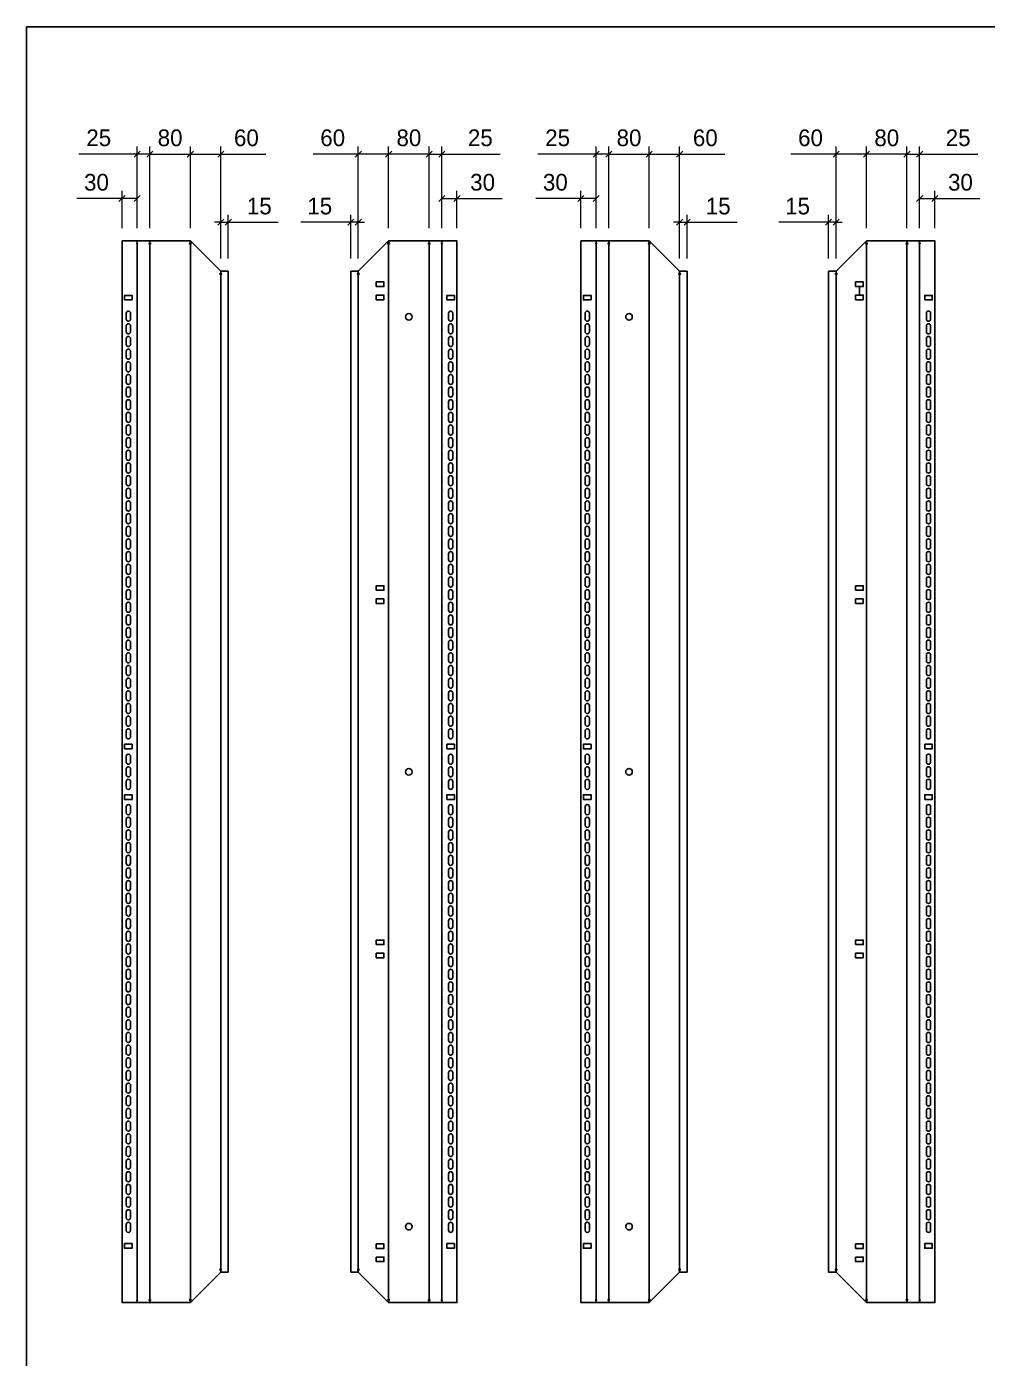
# Model space of a CAD drawing. Header units: millimetres. Extents: x 0 to 7175, y 0 to 5073.
# Drawn here: x 0 to 1898, y 2443 to 5073 of the extents above; entities that cross this region are included whole.
import ezdxf

# ---------------------------------------------------------------- set-up
doc = ezdxf.new("R2010")
doc.units = ezdxf.units.MM
doc.layers.add('CNC', color=7, linetype='Continuous')
doc.layers.add('DIM', color=253, linetype='Continuous')
doc.styles.add('Arial', font='arial.ttf')
doc.dimstyles.new('Dim-33', dxfattribs={"dimtxt": 33, "dimasz": 12, "dimexe": 15, "dimexo": 25, "dimgap": 15, "dimtad": 1, "dimdec": 0, "dimtxsty": 'Standard', "dimblk": 'OBLIQUE', "dimcen": 10, "dimclrd": 5, "dimclre": 5, "dimclrt": 3, "dimazin": 3, "dimtfac": 1, "dimtdec": 0, "dimtmove": 0, "dimatfit": 3, "dimldrblk": 'OPEN30', "dimlwd": 9, "dimlwe": 9})

# ---------------------------------------------------------------- blocks, each defined once
blk = doc.blocks.new('*D1')
at = {"color": 0, "linetype": 'ByBlock', "lineweight": -2}
for p, q in [((194.5, 4739.6), (182.5, 4727.6)), ((212.5, 4727.6), (224.5, 4739.6))]:
    blk.add_line(p, q, dxfattribs=at)
at = {"layer": 'Defpoints', "color": 0, "transparency": 16777216}
for p in [(188.5, 4733.6), (188.5, 4649.8), (218.5, 4649.8)]:
    blk.add_point(p, dxfattribs=at)
at = {"layer": 'DIM', "color": 5, "lineweight": 9, "transparency": 16777216}
for p, q in [((188.5, 4674.8), (188.5, 4748.6)), ((218.5, 4674.8), (218.5, 4748.6)), ((188.5, 4733.6), (99.4, 4733.6)), ((218.5, 4733.6), (188.5, 4733.6))]:
    blk.add_line(p, q, dxfattribs=at)
at = {"layer": 'DIM', "color": 3, "transparency": 16777216, "insert": (138, 4765.5), "char_height": 33, "attachment_point": 5}
blk.add_mtext('30', dxfattribs=at)
blk = doc.blocks.new('_Oblique')
at = {"color": 0, "linetype": 'ByBlock', "lineweight": -2}
blk.add_line((-0.5, -0.5), (0.5, 0.5), dxfattribs=at)
blk = doc.blocks.new('_Open30')
at = {"color": 0, "linetype": 'ByBlock', "lineweight": -2}
for p, q in [((-1, 0.27), (0, 0)), ((0, 0), (-1, -0.27)), ((0, 0), (-1, 0))]:
    blk.add_line(p, q, dxfattribs=at)
blk = doc.blocks.new('*D2')
at = {"color": 0, "linetype": 'ByBlock', "lineweight": -2}
for p, q in [((212.5, 4815.4), (224.5, 4827.4)), ((249.5, 4827.4), (237.5, 4815.4))]:
    blk.add_line(p, q, dxfattribs=at)
at = {"layer": 'Defpoints', "color": 0, "transparency": 16777216}
for p in [(243.5, 4821.4), (218.5, 4649.8), (243.5, 4649.8)]:
    blk.add_point(p, dxfattribs=at)
at = {"layer": 'DIM', "color": 5, "lineweight": 9, "transparency": 16777216}
for p, q in [((218.5, 4821.4), (103.4, 4821.4)), ((218.5, 4674.8), (218.5, 4836.4)), ((243.5, 4821.4), (218.5, 4821.4)), ((243.5, 4674.8), (243.5, 4836.4)), ((243.5, 4821.4), (255.5, 4821.4))]:
    blk.add_line(p, q, dxfattribs=at)
at = {"layer": 'DIM', "color": 3, "transparency": 16777216, "insert": (142.5, 4853.3), "char_height": 33, "attachment_point": 5}
blk.add_mtext('25', dxfattribs=at)
blk = doc.blocks.new('*D3')
at = {"color": 0, "linetype": 'ByBlock', "lineweight": -2}
for p, q in [((249.5, 4827.4), (237.5, 4815.4)), ((317.5, 4815.4), (329.5, 4827.4))]:
    blk.add_line(p, q, dxfattribs=at)
at = {"layer": 'Defpoints', "color": 0, "transparency": 16777216}
for p in [(323.5, 4821.4), (243.5, 4649.8), (323.5, 4649.8)]:
    blk.add_point(p, dxfattribs=at)
at = {"layer": 'DIM', "color": 5, "lineweight": 9, "transparency": 16777216}
for p, q in [((243.5, 4674.8), (243.5, 4836.4)), ((243.5, 4821.4), (323.5, 4821.4)), ((323.5, 4674.8), (323.5, 4836.4))]:
    blk.add_line(p, q, dxfattribs=at)
at = {"layer": 'DIM', "color": 3, "transparency": 16777216, "insert": (283.5, 4853.3), "char_height": 33, "attachment_point": 5}
blk.add_mtext('80', dxfattribs=at)
blk = doc.blocks.new('*D4')
at = {"color": 0, "linetype": 'ByBlock', "lineweight": -2}
for p, q in [((329.5, 4827.4), (317.5, 4815.4)), ((377.5, 4815.4), (389.5, 4827.4))]:
    blk.add_line(p, q, dxfattribs=at)
at = {"layer": 'Defpoints', "color": 0, "transparency": 16777216}
for p in [(383.5, 4821.4), (323.5, 4649.8), (383.5, 4589.8)]:
    blk.add_point(p, dxfattribs=at)
at = {"layer": 'DIM', "color": 5, "lineweight": 9, "transparency": 16777216}
for p, q in [((323.5, 4674.8), (323.5, 4836.4)), ((323.5, 4821.4), (383.5, 4821.4)), ((383.5, 4614.8), (383.5, 4836.4)), ((383.5, 4821.4), (472.9, 4821.4))]:
    blk.add_line(p, q, dxfattribs=at)
at = {"layer": 'DIM', "color": 3, "transparency": 16777216, "insert": (434.2, 4853.3), "char_height": 33, "attachment_point": 5}
blk.add_mtext('60', dxfattribs=at)
blk = doc.blocks.new('*D5')
at = {"color": 0, "linetype": 'ByBlock', "lineweight": -2}
for p, q in [((377.5, 4680.7), (389.5, 4692.7)), ((404.5, 4692.7), (392.5, 4680.7))]:
    blk.add_line(p, q, dxfattribs=at)
at = {"layer": 'Defpoints', "color": 0, "transparency": 16777216}
for p in [(398.5, 4686.7), (383.5, 4589.8), (398.5, 4589.8)]:
    blk.add_point(p, dxfattribs=at)
at = {"layer": 'DIM', "color": 5, "lineweight": 9, "transparency": 16777216}
for p, q in [((383.5, 4686.7), (371.5, 4686.7)), ((383.5, 4614.8), (383.5, 4701.7)), ((383.5, 4686.7), (398.5, 4686.7)), ((398.5, 4614.8), (398.5, 4701.7)), ((398.5, 4686.7), (496.9, 4686.7))]:
    blk.add_line(p, q, dxfattribs=at)
at = {"layer": 'DIM', "color": 3, "transparency": 16777216, "insert": (459.7, 4718.5), "char_height": 33, "attachment_point": 5}
blk.add_mtext('15', dxfattribs=at)
blk = doc.blocks.new('ovan8.5x20')
at = {"layer": 'CNC', "color": 2, "lineweight": -3}
for p, q in [((5.7, 4.2), (-5.8, 4.2)), ((-5.8, -4.2), (5.7, -4.2))]:
    blk.add_line(p, q, dxfattribs=at)
for centre, start, end in [((-5.8, 0), 90, 270), ((5.7, 0), 270, 90)]:
    blk.add_arc(centre, 4.25, start, end, dxfattribs=at)
blk = doc.blocks.new('*D6')
at = {"color": 0, "linetype": 'ByBlock', "lineweight": -2}
for p, q in [((826.3, 4739.6), (814.3, 4727.6)), ((844.3, 4727.6), (856.3, 4739.6))]:
    blk.add_line(p, q, dxfattribs=at)
at = {"layer": 'Defpoints', "color": 0, "transparency": 16777216}
for p in [(850.3, 4733.6), (820.3, 4649.8), (850.3, 4649.8)]:
    blk.add_point(p, dxfattribs=at)
at = {"layer": 'DIM', "color": 5, "lineweight": 9, "transparency": 16777216}
for p, q in [((820.3, 4674.8), (820.3, 4748.6)), ((850.3, 4674.8), (850.3, 4748.6)), ((820.3, 4733.6), (850.3, 4733.6)), ((850.3, 4733.6), (939.5, 4733.6))]:
    blk.add_line(p, q, dxfattribs=at)
at = {"layer": 'DIM', "color": 3, "transparency": 16777216, "insert": (900.9, 4765.5), "char_height": 33, "attachment_point": 5}
blk.add_mtext('30', dxfattribs=at)
blk = doc.blocks.new('*D7')
at = {"color": 0, "linetype": 'ByBlock', "lineweight": -2}
for p, q in [((789.3, 4815.4), (801.3, 4827.4)), ((826.3, 4827.4), (814.3, 4815.4))]:
    blk.add_line(p, q, dxfattribs=at)
at = {"layer": 'Defpoints', "color": 0, "transparency": 16777216}
for p in [(795.3, 4821.4), (795.3, 4649.8), (820.3, 4649.8)]:
    blk.add_point(p, dxfattribs=at)
at = {"layer": 'DIM', "color": 5, "lineweight": 9, "transparency": 16777216}
for p, q in [((795.3, 4821.4), (783.3, 4821.4)), ((795.3, 4674.8), (795.3, 4836.4)), ((795.3, 4821.4), (820.3, 4821.4)), ((820.3, 4674.8), (820.3, 4836.4)), ((820.3, 4821.4), (935.4, 4821.4))]:
    blk.add_line(p, q, dxfattribs=at)
at = {"layer": 'DIM', "color": 3, "transparency": 16777216, "insert": (896.4, 4853.3), "char_height": 33, "attachment_point": 5}
blk.add_mtext('25', dxfattribs=at)
blk = doc.blocks.new('*D8')
at = {"color": 0, "linetype": 'ByBlock', "lineweight": -2}
for p, q in [((721.3, 4827.4), (709.3, 4815.4)), ((789.3, 4815.4), (801.3, 4827.4))]:
    blk.add_line(p, q, dxfattribs=at)
at = {"layer": 'Defpoints', "color": 0, "transparency": 16777216}
for p in [(715.3, 4821.4), (715.3, 4649.8), (795.3, 4649.8)]:
    blk.add_point(p, dxfattribs=at)
at = {"layer": 'DIM', "color": 5, "lineweight": 9, "transparency": 16777216}
for p, q in [((715.3, 4674.8), (715.3, 4836.4)), ((795.3, 4821.4), (715.3, 4821.4)), ((795.3, 4674.8), (795.3, 4836.4))]:
    blk.add_line(p, q, dxfattribs=at)
at = {"layer": 'DIM', "color": 3, "transparency": 16777216, "insert": (755.3, 4853.3), "char_height": 33, "attachment_point": 5}
blk.add_mtext('80', dxfattribs=at)
blk = doc.blocks.new('*D9')
at = {"color": 0, "linetype": 'ByBlock', "lineweight": -2}
for p, q in [((661.3, 4827.4), (649.3, 4815.4)), ((709.3, 4815.4), (721.3, 4827.4))]:
    blk.add_line(p, q, dxfattribs=at)
at = {"layer": 'Defpoints', "color": 0, "transparency": 16777216}
for p in [(655.3, 4821.4), (715.3, 4649.8), (655.3, 4589.8)]:
    blk.add_point(p, dxfattribs=at)
at = {"layer": 'DIM', "color": 5, "lineweight": 9, "transparency": 16777216}
for p, q in [((655.3, 4821.4), (566, 4821.4)), ((655.3, 4614.8), (655.3, 4836.4)), ((715.3, 4821.4), (655.3, 4821.4)), ((715.3, 4674.8), (715.3, 4836.4))]:
    blk.add_line(p, q, dxfattribs=at)
at = {"layer": 'DIM', "color": 3, "transparency": 16777216, "insert": (604.7, 4853.3), "char_height": 33, "attachment_point": 5}
blk.add_mtext('60', dxfattribs=at)
blk = doc.blocks.new('*D10')
at = {"color": 0, "linetype": 'ByBlock', "lineweight": -2}
for p, q in [((634.3, 4680.7), (646.3, 4692.7)), ((661.3, 4692.7), (649.3, 4680.7))]:
    blk.add_line(p, q, dxfattribs=at)
at = {"layer": 'Defpoints', "color": 0, "transparency": 16777216}
for p in [(640.3, 4686.7), (640.3, 4589.8), (655.3, 4589.8)]:
    blk.add_point(p, dxfattribs=at)
at = {"layer": 'DIM', "color": 5, "lineweight": 9, "transparency": 16777216}
for p, q in [((640.3, 4686.7), (541.9, 4686.7)), ((640.3, 4614.8), (640.3, 4701.7)), ((655.3, 4686.7), (640.3, 4686.7)), ((655.3, 4614.8), (655.3, 4701.7)), ((655.3, 4686.7), (667.3, 4686.7))]:
    blk.add_line(p, q, dxfattribs=at)
at = {"layer": 'DIM', "color": 3, "transparency": 16777216, "insert": (579.1, 4718.5), "char_height": 33, "attachment_point": 5}
blk.add_mtext('15', dxfattribs=at)
blk = doc.blocks.new('*D11')
at = {"color": 0, "linetype": 'ByBlock', "lineweight": -2}
for p, q in [((1101.2, 4739.6), (1089.2, 4727.6)), ((1119.2, 4727.6), (1131.2, 4739.6))]:
    blk.add_line(p, q, dxfattribs=at)
at = {"layer": 'Defpoints', "color": 0, "transparency": 16777216}
for p in [(1095.2, 4733.6), (1095.2, 4649.8), (1125.2, 4649.8)]:
    blk.add_point(p, dxfattribs=at)
at = {"layer": 'DIM', "color": 5, "lineweight": 9, "transparency": 16777216}
for p, q in [((1095.2, 4674.8), (1095.2, 4748.6)), ((1125.2, 4674.8), (1125.2, 4748.6)), ((1095.2, 4733.6), (1006.1, 4733.6)), ((1125.2, 4733.6), (1095.2, 4733.6))]:
    blk.add_line(p, q, dxfattribs=at)
at = {"layer": 'DIM', "color": 3, "transparency": 16777216, "insert": (1044.6, 4765.5), "char_height": 33, "attachment_point": 5}
blk.add_mtext('30', dxfattribs=at)
blk = doc.blocks.new('*D12')
at = {"color": 0, "linetype": 'ByBlock', "lineweight": -2}
for p, q in [((1119.2, 4815.4), (1131.2, 4827.4)), ((1156.2, 4827.4), (1144.2, 4815.4))]:
    blk.add_line(p, q, dxfattribs=at)
at = {"layer": 'Defpoints', "color": 0, "transparency": 16777216}
for p in [(1150.2, 4821.4), (1125.2, 4649.8), (1150.2, 4649.8)]:
    blk.add_point(p, dxfattribs=at)
at = {"layer": 'DIM', "color": 5, "lineweight": 9, "transparency": 16777216}
for p, q in [((1125.2, 4821.4), (1010.1, 4821.4)), ((1125.2, 4674.8), (1125.2, 4836.4)), ((1150.2, 4821.4), (1125.2, 4821.4)), ((1150.2, 4674.8), (1150.2, 4836.4)), ((1150.2, 4821.4), (1162.2, 4821.4))]:
    blk.add_line(p, q, dxfattribs=at)
at = {"layer": 'DIM', "color": 3, "transparency": 16777216, "insert": (1049.1, 4853.3), "char_height": 33, "attachment_point": 5}
blk.add_mtext('25', dxfattribs=at)
blk = doc.blocks.new('*D13')
at = {"color": 0, "linetype": 'ByBlock', "lineweight": -2}
for p, q in [((1156.2, 4827.4), (1144.2, 4815.4)), ((1224.2, 4815.4), (1236.2, 4827.4))]:
    blk.add_line(p, q, dxfattribs=at)
at = {"layer": 'Defpoints', "color": 0, "transparency": 16777216}
for p in [(1230.2, 4821.4), (1150.2, 4649.8), (1230.2, 4649.8)]:
    blk.add_point(p, dxfattribs=at)
at = {"layer": 'DIM', "color": 5, "lineweight": 9, "transparency": 16777216}
for p, q in [((1150.2, 4674.8), (1150.2, 4836.4)), ((1150.2, 4821.4), (1230.2, 4821.4)), ((1230.2, 4674.8), (1230.2, 4836.4))]:
    blk.add_line(p, q, dxfattribs=at)
at = {"layer": 'DIM', "color": 3, "transparency": 16777216, "insert": (1190.2, 4853.3), "char_height": 33, "attachment_point": 5}
blk.add_mtext('80', dxfattribs=at)
blk = doc.blocks.new('*D14')
at = {"color": 0, "linetype": 'ByBlock', "lineweight": -2}
for p, q in [((1236.2, 4827.4), (1224.2, 4815.4)), ((1284.2, 4815.4), (1296.2, 4827.4))]:
    blk.add_line(p, q, dxfattribs=at)
at = {"layer": 'Defpoints', "color": 0, "transparency": 16777216}
for p in [(1290.2, 4821.4), (1230.2, 4649.8), (1290.2, 4589.8)]:
    blk.add_point(p, dxfattribs=at)
at = {"layer": 'DIM', "color": 5, "lineweight": 9, "transparency": 16777216}
for p, q in [((1230.2, 4674.8), (1230.2, 4836.4)), ((1230.2, 4821.4), (1290.2, 4821.4)), ((1290.2, 4614.8), (1290.2, 4836.4)), ((1290.2, 4821.4), (1379.5, 4821.4))]:
    blk.add_line(p, q, dxfattribs=at)
at = {"layer": 'DIM', "color": 3, "transparency": 16777216, "insert": (1340.9, 4853.3), "char_height": 33, "attachment_point": 5}
blk.add_mtext('60', dxfattribs=at)
blk = doc.blocks.new('*D15')
at = {"color": 0, "linetype": 'ByBlock', "lineweight": -2}
for p, q in [((1284.2, 4680.7), (1296.2, 4692.7)), ((1311.2, 4692.7), (1299.2, 4680.7))]:
    blk.add_line(p, q, dxfattribs=at)
at = {"layer": 'Defpoints', "color": 0, "transparency": 16777216}
for p in [(1305.2, 4686.7), (1290.2, 4589.8), (1305.2, 4589.8)]:
    blk.add_point(p, dxfattribs=at)
at = {"layer": 'DIM', "color": 5, "lineweight": 9, "transparency": 16777216}
for p, q in [((1290.2, 4686.7), (1278.2, 4686.7)), ((1290.2, 4614.8), (1290.2, 4701.7)), ((1290.2, 4686.7), (1305.2, 4686.7)), ((1305.2, 4614.8), (1305.2, 4701.7)), ((1305.2, 4686.7), (1403.6, 4686.7))]:
    blk.add_line(p, q, dxfattribs=at)
at = {"layer": 'DIM', "color": 3, "transparency": 16777216, "insert": (1366.4, 4718.5), "char_height": 33, "attachment_point": 5}
blk.add_mtext('15', dxfattribs=at)
blk = doc.blocks.new('*D16')
at = {"color": 0, "linetype": 'ByBlock', "lineweight": -2}
for p, q in [((1770.4, 4739.6), (1758.4, 4727.6)), ((1788.4, 4727.6), (1800.4, 4739.6))]:
    blk.add_line(p, q, dxfattribs=at)
at = {"layer": 'Defpoints', "color": 0, "transparency": 16777216}
for p in [(1794.4, 4733.6), (1764.4, 4649.8), (1794.4, 4649.8)]:
    blk.add_point(p, dxfattribs=at)
at = {"layer": 'DIM', "color": 5, "lineweight": 9, "transparency": 16777216}
for p, q in [((1764.4, 4674.8), (1764.4, 4748.6)), ((1794.4, 4674.8), (1794.4, 4748.6)), ((1764.4, 4733.6), (1794.4, 4733.6)), ((1794.4, 4733.6), (1883.6, 4733.6))]:
    blk.add_line(p, q, dxfattribs=at)
at = {"layer": 'DIM', "color": 3, "transparency": 16777216, "insert": (1845, 4765.5), "char_height": 33, "attachment_point": 5}
blk.add_mtext('30', dxfattribs=at)
blk = doc.blocks.new('*D17')
at = {"color": 0, "linetype": 'ByBlock', "lineweight": -2}
for p, q in [((1733.4, 4815.4), (1745.4, 4827.4)), ((1770.4, 4827.4), (1758.4, 4815.4))]:
    blk.add_line(p, q, dxfattribs=at)
at = {"layer": 'Defpoints', "color": 0, "transparency": 16777216}
for p in [(1739.4, 4821.4), (1739.4, 4649.8), (1764.4, 4649.8)]:
    blk.add_point(p, dxfattribs=at)
at = {"layer": 'DIM', "color": 5, "lineweight": 9, "transparency": 16777216}
for p, q in [((1739.4, 4821.4), (1727.4, 4821.4)), ((1739.4, 4674.8), (1739.4, 4836.4)), ((1739.4, 4821.4), (1764.4, 4821.4)), ((1764.4, 4674.8), (1764.4, 4836.4)), ((1764.4, 4821.4), (1879.5, 4821.4))]:
    blk.add_line(p, q, dxfattribs=at)
at = {"layer": 'DIM', "color": 3, "transparency": 16777216, "insert": (1840.5, 4853.3), "char_height": 33, "attachment_point": 5}
blk.add_mtext('25', dxfattribs=at)
blk = doc.blocks.new('*D18')
at = {"color": 0, "linetype": 'ByBlock', "lineweight": -2}
for p, q in [((1665.4, 4827.4), (1653.4, 4815.4)), ((1733.4, 4815.4), (1745.4, 4827.4))]:
    blk.add_line(p, q, dxfattribs=at)
at = {"layer": 'Defpoints', "color": 0, "transparency": 16777216}
for p in [(1659.4, 4821.4), (1659.4, 4649.8), (1739.4, 4649.8)]:
    blk.add_point(p, dxfattribs=at)
at = {"layer": 'DIM', "color": 5, "lineweight": 9, "transparency": 16777216}
for p, q in [((1659.4, 4674.8), (1659.4, 4836.4)), ((1739.4, 4821.4), (1659.4, 4821.4)), ((1739.4, 4674.8), (1739.4, 4836.4))]:
    blk.add_line(p, q, dxfattribs=at)
at = {"layer": 'DIM', "color": 3, "transparency": 16777216, "insert": (1699.4, 4853.3), "char_height": 33, "attachment_point": 5}
blk.add_mtext('80', dxfattribs=at)
blk = doc.blocks.new('*D19')
at = {"color": 0, "linetype": 'ByBlock', "lineweight": -2}
for p, q in [((1605.4, 4827.4), (1593.4, 4815.4)), ((1653.4, 4815.4), (1665.4, 4827.4))]:
    blk.add_line(p, q, dxfattribs=at)
at = {"layer": 'Defpoints', "color": 0, "transparency": 16777216}
for p in [(1599.4, 4821.4), (1659.4, 4649.8), (1599.4, 4589.8)]:
    blk.add_point(p, dxfattribs=at)
at = {"layer": 'DIM', "color": 5, "lineweight": 9, "transparency": 16777216}
for p, q in [((1599.4, 4821.4), (1510.1, 4821.4)), ((1599.4, 4614.8), (1599.4, 4836.4)), ((1659.4, 4821.4), (1599.4, 4821.4)), ((1659.4, 4674.8), (1659.4, 4836.4))]:
    blk.add_line(p, q, dxfattribs=at)
at = {"layer": 'DIM', "color": 3, "transparency": 16777216, "insert": (1548.8, 4853.3), "char_height": 33, "attachment_point": 5}
blk.add_mtext('60', dxfattribs=at)
blk = doc.blocks.new('*D20')
at = {"color": 0, "linetype": 'ByBlock', "lineweight": -2}
for p, q in [((1578.4, 4680.7), (1590.4, 4692.7)), ((1605.4, 4692.7), (1593.4, 4680.7))]:
    blk.add_line(p, q, dxfattribs=at)
at = {"layer": 'Defpoints', "color": 0, "transparency": 16777216}
for p in [(1584.4, 4686.7), (1584.4, 4589.8), (1599.4, 4589.8)]:
    blk.add_point(p, dxfattribs=at)
at = {"layer": 'DIM', "color": 5, "lineweight": 9, "transparency": 16777216}
for p, q in [((1584.4, 4686.7), (1486, 4686.7)), ((1584.4, 4614.8), (1584.4, 4701.7)), ((1599.4, 4686.7), (1584.4, 4686.7)), ((1599.4, 4614.8), (1599.4, 4701.7)), ((1599.4, 4686.7), (1611.4, 4686.7))]:
    blk.add_line(p, q, dxfattribs=at)
at = {"layer": 'DIM', "color": 3, "transparency": 16777216, "insert": (1523.2, 4718.5), "char_height": 33, "attachment_point": 5}
blk.add_mtext('15', dxfattribs=at)
blk = doc.blocks.new('KHUNG CHUẨN')
at = {"color": 7}
blk.add_lwpolyline([(16919.2, -26555.2), (19889.2, -26555.2), (19889.2, -28655.2), (16919.2, -28655.2)], close=True, dxfattribs=at)
at = {"color": 3, "style": 'Arial'}
for tag, p in [('#01', (17055.6, -28580.1)), ('#02', (17431.4, -28580.1)), ('#03', (18030.6, -28580.1)), ('#08', (18751.7, -28580.1)), ('#10', (19064.8, -28580.1)), ('#04', (17024.8, -28634.6)), ('#05', (17308.5, -28633)), ('#06', (17632.7, -28633.7)), ('#07', (18002, -28634.7)), ('#09', (18753.8, -28632.6)), ('#11', (19060.3, -28625.7)), ('#12', (19806.5, -28628.9))]:
    blk.add_attdef(tag, p, '', height=20, dxfattribs=at)

msp = doc.modelspace()

# ---------------------------------------------------------------- linework, layer by layer
at = {"color": 7}
for p, q in [((188.5, 4649.8), (188.5, 2552.8)), ((218.5, 4649.8), (218.5, 2552.8)), ((243.5, 4649.8), (243.5, 2552.8)), ((323.5, 4649.8), (323.5, 2552.8)), ((323.5, 4649.8), (383.5, 4589.8)), ((715.3, 4649.8), (655.3, 4589.8)), ((715.3, 4649.8), (715.3, 2552.8)), ((795.3, 4649.8), (795.3, 2552.8)), ((820.3, 4649.8), (820.3, 2552.8)), ((850.3, 4649.8), (850.3, 2552.8)), ((1095.2, 4649.8), (1095.2, 2552.8)), ((1125.2, 4649.8), (1125.2, 2552.8)), ((1150.2, 4649.8), (1150.2, 2552.8)), ((1230.2, 4649.8), (1230.2, 2552.8)), ((1230.2, 4649.8), (1290.2, 4589.8)), ((1659.4, 4649.8), (1599.4, 4589.8)), ((1659.4, 4649.8), (1659.4, 2552.8)), ((1739.4, 4649.8), (1739.4, 2552.8)), ((1764.4, 4649.8), (1764.4, 2552.8)), ((1794.4, 4649.8), (1794.4, 2552.8)), ((383.5, 4589.8), (383.5, 2612.8)), ((383.5, 4589.8), (398.5, 4589.8)), ((383.5, 4589.8), (398.5, 4589.8)), ((398.5, 4589.8), (398.5, 2612.8)), ((640.3, 4589.8), (640.3, 2612.8)), ((655.3, 4589.8), (640.3, 4589.8)), ((655.3, 4589.8), (640.3, 4589.8)), ((655.3, 4589.8), (655.3, 2612.8)), ((1290.2, 4589.8), (1290.2, 2612.8)), ((1290.2, 4589.8), (1305.2, 4589.8)), ((1290.2, 4589.8), (1305.2, 4589.8)), ((1305.2, 4589.8), (1305.2, 2612.8)), ((1584.4, 4589.8), (1584.4, 2612.8)), ((1599.4, 4589.8), (1584.4, 4589.8)), ((1599.4, 4589.8), (1584.4, 4589.8)), ((1599.4, 4589.8), (1599.4, 2612.8)), ((323.5, 2552.8), (383.5, 2612.8)), ((383.5, 2612.8), (398.5, 2612.8)), ((383.5, 2612.8), (398.5, 2612.8)), ((655.3, 2612.8), (640.3, 2612.8)), ((655.3, 2612.8), (640.3, 2612.8)), ((715.3, 2552.8), (655.3, 2612.8)), ((1230.2, 2552.8), (1290.2, 2612.8)), ((1290.2, 2612.8), (1305.2, 2612.8)), ((1290.2, 2612.8), (1305.2, 2612.8)), ((1599.4, 2612.8), (1584.4, 2612.8)), ((1599.4, 2612.8), (1584.4, 2612.8)), ((1659.4, 2552.8), (1599.4, 2612.8))]:
    msp.add_line(p, q, dxfattribs=at)
at = {"ltscale": 3}
msp.add_line((1645.4, 4559.8), (1645.4, 4542.8), dxfattribs=at)
at = {"color": 7}
for points in [[(323.5, 2552.8), (188.5, 2552.8), (188.5, 4649.8), (323.5, 4649.8)], [(715.3, 2552.8), (850.3, 2552.8), (850.3, 4649.8), (715.3, 4649.8)], [(1230.2, 2552.8), (1095.2, 2552.8), (1095.2, 4649.8), (1230.2, 4649.8)], [(1659.4, 2552.8), (1794.4, 2552.8), (1794.4, 4649.8), (1659.4, 4649.8)], [(398.5, 4589.8), (398.5, 2612.8)], [(640.3, 4589.8), (640.3, 2612.8)], [(1305.2, 4589.8), (1305.2, 2612.8)], [(1584.4, 4589.8), (1584.4, 2612.8)]]:
    msp.add_lwpolyline(points, dxfattribs=at)
at = {"color": 2}
for points in [[(690.8, 4559.8), (705.8, 4559.8), (705.8, 4568.8), (690.8, 4568.8)], [(1637.9, 4559.8), (1652.9, 4559.8), (1652.9, 4568.8), (1637.9, 4568.8)], [(690.8, 4533.8), (705.8, 4533.8), (705.8, 4542.8), (690.8, 4542.8)], [(1637.9, 4533.8), (1652.9, 4533.8), (1652.9, 4542.8), (1637.9, 4542.8)], [(690.8, 3959.8), (705.8, 3959.8), (705.8, 3968.8), (690.8, 3968.8)], [(1637.9, 3959.8), (1652.9, 3959.8), (1652.9, 3968.8), (1637.9, 3968.8)], [(690.8, 3933.8), (705.8, 3933.8), (705.8, 3942.8), (690.8, 3942.8)], [(1637.9, 3933.8), (1652.9, 3933.8), (1652.9, 3942.8), (1637.9, 3942.8)], [(690.8, 3259.8), (705.8, 3259.8), (705.8, 3268.8), (690.8, 3268.8)], [(1637.9, 3259.8), (1652.9, 3259.8), (1652.9, 3268.8), (1637.9, 3268.8)], [(690.8, 3233.8), (705.8, 3233.8), (705.8, 3242.8), (690.8, 3242.8)], [(1637.9, 3233.8), (1652.9, 3233.8), (1652.9, 3242.8), (1637.9, 3242.8)], [(690.8, 2668.8), (705.8, 2668.8), (705.8, 2659.8), (690.8, 2659.8)], [(1637.9, 2668.8), (1652.9, 2668.8), (1652.9, 2659.8), (1637.9, 2659.8)], [(690.8, 2642.8), (705.8, 2642.8), (705.8, 2633.8), (690.8, 2633.8)], [(1637.9, 2642.8), (1652.9, 2642.8), (1652.9, 2633.8), (1637.9, 2633.8)]]:
    msp.add_lwpolyline(points, close=True, dxfattribs=at)
at = {"color": 2, "ltscale": 3}
for points in [[(208.5, 4533.3), (208.5, 4542.3), (193.5, 4542.3), (193.5, 4533.3)], [(830.3, 4533.3), (830.3, 4542.3), (845.3, 4542.3), (845.3, 4533.3)], [(1115.2, 4533.3), (1115.2, 4542.3), (1100.2, 4542.3), (1100.2, 4533.3)], [(1774.4, 4533.3), (1774.4, 4542.3), (1789.4, 4542.3), (1789.4, 4533.3)], [(208.5, 3655.8), (208.5, 3646.8), (193.5, 3646.8), (193.5, 3655.8)], [(830.3, 3655.8), (830.3, 3646.8), (845.3, 3646.8), (845.3, 3655.8)], [(1115.2, 3655.8), (1115.2, 3646.8), (1100.2, 3646.8), (1100.2, 3655.8)], [(1774.4, 3655.8), (1774.4, 3646.8), (1789.4, 3646.8), (1789.4, 3655.8)], [(208.5, 3546.8), (208.5, 3555.8), (193.5, 3555.8), (193.5, 3546.8)], [(830.3, 3546.8), (830.3, 3555.8), (845.3, 3555.8), (845.3, 3546.8)], [(1115.2, 3546.8), (1115.2, 3555.8), (1100.2, 3555.8), (1100.2, 3546.8)], [(1774.4, 3546.8), (1774.4, 3555.8), (1789.4, 3555.8), (1789.4, 3546.8)], [(208.5, 2669.3), (208.5, 2660.3), (193.5, 2660.3), (193.5, 2669.3)], [(830.3, 2669.3), (830.3, 2660.3), (845.3, 2660.3), (845.3, 2669.3)], [(1115.2, 2669.3), (1115.2, 2660.3), (1100.2, 2660.3), (1100.2, 2669.3)], [(1774.4, 2669.3), (1774.4, 2660.3), (1789.4, 2660.3), (1789.4, 2669.3)]]:
    msp.add_lwpolyline(points, close=True, dxfattribs=at)
at = {"color": 2}
for centre, radius in [((218.5, 4644.8), 1), ((243.5, 4644.8), 1.5), ((323.5, 4644.8), 1.5), ((715.3, 4644.8), 1.5), ((795.3, 4644.8), 1.5), ((820.3, 4644.8), 1), ((1125.2, 4644.8), 1), ((1150.2, 4644.8), 1.5), ((1230.2, 4644.8), 1.5), ((1659.4, 4644.8), 1.5), ((1739.4, 4644.8), 1.5), ((1764.4, 4644.8), 1), ((383.5, 4584.8), 1.5), ((655.3, 4584.8), 1.5), ((1290.2, 4584.8), 1.5), ((1599.4, 4584.8), 1.5), ((383.5, 2617.8), 1.5), ((655.3, 2617.8), 1.5), ((1290.2, 2617.8), 1.5), ((1599.4, 2617.8), 1.5), ((218.5, 2557.8), 1), ((243.5, 2557.8), 1.5), ((323.5, 2557.8), 1.5), ((715.3, 2557.8), 1.5), ((795.3, 2557.8), 1.5), ((820.3, 2557.8), 1), ((1125.2, 2557.8), 1), ((1150.2, 2557.8), 1.5), ((1230.2, 2557.8), 1.5), ((1659.4, 2557.8), 1.5), ((1739.4, 2557.8), 1.5), ((1764.4, 2557.8), 1)]:
    msp.add_circle(centre, radius, dxfattribs=at)
at = {"color": 2, "ltscale": 3}
for centre in [(755.3, 4499.8), (1190.2, 4499.8), (755.3, 3601.3), (1190.2, 3601.3), (755.3, 2702.8), (1190.2, 2702.8)]:
    msp.add_circle(centre, 6.5, dxfattribs=at)

# ---------------------------------------------------------------- block references
at = {"color": 3, "xscale": 2.415765000009741, "yscale": 2.415765000009741, "zscale": 2.415765000009741}
msp.add_blockref('KHUNG CHUẨN', (-40872.9, 69224.1), dxfattribs=at)
at = {"layer": 'CNC', "lineweight": -3, "xscale": -1}
for p, rotation in [((201, 4501.3), 270), ((1107.7, 4501.3), 270), ((201, 4476.3), 270), ((1107.7, 4476.3), 270), ((201, 4451.3), 270), ((1107.7, 4451.3), 270), ((201, 4426.3), 270), ((1107.7, 4426.3), 270), ((201, 4401.3), 270), ((1107.7, 4401.3), 270), ((201, 4376.3), 270), ((1107.7, 4376.3), 270), ((201, 4351.3), 270), ((1107.7, 4351.3), 270), ((201, 4326.3), 270), ((1107.7, 4326.3), 270), ((201, 4301.3), 270), ((1107.7, 4301.3), 270), ((201, 4276.3), 270), ((1107.7, 4276.3), 270), ((201, 4251.3), 270), ((201, 4226.3), 270), ((1107.7, 4251.3), 270), ((1107.7, 4226.3), 270), ((201, 4201.3), 270), ((1107.7, 4201.3), 270), ((201, 4176.3), 270), ((1107.7, 4176.3), 270), ((201, 4151.3), 270), ((1107.7, 4151.3), 270), ((201, 4126.3), 270), ((1107.7, 4126.3), 270), ((201, 4101.3), 270), ((1107.7, 4101.3), 270), ((201, 4076.3), 270), ((1107.7, 4076.3), 270), ((201, 4051.3), 270), ((1107.7, 4051.3), 270), ((201, 4026.3), 270), ((1107.7, 4026.3), 270), ((201, 4001.3), 270), ((1107.7, 4001.3), 270), ((201, 3976.3), 270), ((1107.7, 3976.3), 270), ((201, 3951.3), 270), ((1107.7, 3951.3), 270), ((201, 3926.3), 270), ((1107.7, 3926.3), 270), ((201, 3901.3), 270), ((1107.7, 3901.3), 270), ((201, 3876.3), 270), ((1107.7, 3876.3), 270), ((201, 3851.3), 270), ((1107.7, 3851.3), 270), ((201, 3826.3), 270), ((1107.7, 3826.3), 270), ((201, 3801.3), 270), ((1107.7, 3801.3), 270), ((201, 3776.3), 270), ((1107.7, 3776.3), 270), ((201, 3751.3), 270), ((201, 3726.3), 270), ((1107.7, 3751.3), 270), ((1107.7, 3726.3), 270), ((201, 3701.3), 270), ((1107.7, 3701.3), 270), ((201, 3676.3), 270), ((1107.7, 3676.3), 270), ((201, 3626.3), 270), ((1107.7, 3626.3), 270), ((201, 3601.3), 270), ((1107.7, 3601.3), 270), ((837.8, 3576.3), 90), ((1781.9, 3576.3), 90), ((837.8, 3526.3), 90), ((1781.9, 3526.3), 90), ((837.8, 3501.3), 90), ((1781.9, 3501.3), 90), ((837.8, 3476.3), 90), ((1781.9, 3476.3), 90), ((837.8, 3451.3), 90), ((1781.9, 3451.3), 90), ((837.8, 3426.3), 90), ((1781.9, 3426.3), 90), ((837.8, 3401.3), 90), ((1781.9, 3401.3), 90), ((837.8, 3376.3), 90), ((1781.9, 3376.3), 90), ((837.8, 3351.3), 90), ((1781.9, 3351.3), 90), ((837.8, 3326.3), 90), ((1781.9, 3326.3), 90), ((837.8, 3301.3), 90), ((1781.9, 3301.3), 90), ((837.8, 3276.3), 90), ((1781.9, 3276.3), 90), ((837.8, 3251.3), 90), ((837.8, 3226.3), 90), ((1781.9, 3251.3), 90), ((1781.9, 3226.3), 90), ((837.8, 3201.3), 90), ((1781.9, 3201.3), 90), ((837.8, 3176.3), 90), ((1781.9, 3176.3), 90), ((837.8, 3151.3), 90), ((1781.9, 3151.3), 90), ((837.8, 3126.3), 90), ((1781.9, 3126.3), 90), ((837.8, 3101.3), 90), ((1781.9, 3101.3), 90), ((837.8, 3076.3), 90), ((1781.9, 3076.3), 90), ((837.8, 3051.3), 90), ((1781.9, 3051.3), 90), ((837.8, 3026.3), 90), ((1781.9, 3026.3), 90), ((837.8, 3001.3), 90), ((1781.9, 3001.3), 90), ((837.8, 2976.3), 90), ((1781.9, 2976.3), 90), ((837.8, 2951.3), 90), ((1781.9, 2951.3), 90), ((837.8, 2926.3), 90), ((1781.9, 2926.3), 90), ((837.8, 2901.3), 90), ((1781.9, 2901.3), 90), ((837.8, 2876.3), 90), ((1781.9, 2876.3), 90), ((837.8, 2851.3), 90), ((1781.9, 2851.3), 90), ((837.8, 2826.3), 90), ((1781.9, 2826.3), 90), ((837.8, 2801.3), 90), ((1781.9, 2801.3), 90), ((837.8, 2776.3), 90), ((1781.9, 2776.3), 90), ((837.8, 2751.3), 90), ((837.8, 2726.3), 90), ((1781.9, 2751.3), 90), ((1781.9, 2726.3), 90), ((837.8, 2701.3), 90), ((1781.9, 2701.3), 90)]:
    msp.add_blockref('ovan8.5x20', p, dxfattribs=dict(at, rotation=rotation))
at = {"layer": 'CNC', "lineweight": -3}
for p, rotation in [((837.8, 4501.3), 90), ((1781.9, 4501.3), 90), ((837.8, 4476.3), 90), ((1781.9, 4476.3), 90), ((837.8, 4451.3), 90), ((1781.9, 4451.3), 90), ((837.8, 4426.3), 90), ((1781.9, 4426.3), 90), ((837.8, 4401.3), 90), ((1781.9, 4401.3), 90), ((837.8, 4376.3), 90), ((1781.9, 4376.3), 90), ((837.8, 4351.3), 90), ((1781.9, 4351.3), 90), ((837.8, 4326.3), 90), ((1781.9, 4326.3), 90), ((837.8, 4301.3), 90), ((1781.9, 4301.3), 90), ((837.8, 4276.3), 90), ((1781.9, 4276.3), 90), ((837.8, 4251.3), 90), ((837.8, 4226.3), 90), ((1781.9, 4251.3), 90), ((1781.9, 4226.3), 90), ((837.8, 4201.3), 90), ((1781.9, 4201.3), 90), ((837.8, 4176.3), 90), ((1781.9, 4176.3), 90), ((837.8, 4151.3), 90), ((1781.9, 4151.3), 90), ((837.8, 4126.3), 90), ((1781.9, 4126.3), 90), ((837.8, 4101.3), 90), ((1781.9, 4101.3), 90), ((837.8, 4076.3), 90), ((1781.9, 4076.3), 90), ((837.8, 4051.3), 90), ((1781.9, 4051.3), 90), ((837.8, 4026.3), 90), ((1781.9, 4026.3), 90), ((837.8, 4001.3), 90), ((1781.9, 4001.3), 90), ((837.8, 3976.3), 90), ((1781.9, 3976.3), 90), ((837.8, 3951.3), 90), ((1781.9, 3951.3), 90), ((837.8, 3926.3), 90), ((1781.9, 3926.3), 90), ((837.8, 3901.3), 90), ((1781.9, 3901.3), 90), ((837.8, 3876.3), 90), ((1781.9, 3876.3), 90), ((837.8, 3851.3), 90), ((1781.9, 3851.3), 90), ((837.8, 3826.3), 90), ((1781.9, 3826.3), 90), ((837.8, 3801.3), 90), ((1781.9, 3801.3), 90), ((837.8, 3776.3), 90), ((1781.9, 3776.3), 90), ((837.8, 3751.3), 90), ((837.8, 3726.3), 90), ((1781.9, 3751.3), 90), ((1781.9, 3726.3), 90), ((837.8, 3701.3), 90), ((1781.9, 3701.3), 90), ((837.8, 3676.3), 90), ((1781.9, 3676.3), 90), ((837.8, 3626.3), 90), ((1781.9, 3626.3), 90), ((837.8, 3601.3), 90), ((1781.9, 3601.3), 90), ((201, 3576.3), 270), ((1107.7, 3576.3), 270), ((201, 3526.3), 270), ((1107.7, 3526.3), 270), ((201, 3501.3), 270), ((1107.7, 3501.3), 270), ((201, 3476.3), 270), ((1107.7, 3476.3), 270), ((201, 3451.3), 270), ((1107.7, 3451.3), 270), ((201, 3426.3), 270), ((1107.7, 3426.3), 270), ((201, 3401.3), 270), ((1107.7, 3401.3), 270), ((201, 3376.3), 270), ((1107.7, 3376.3), 270), ((201, 3351.3), 270), ((1107.7, 3351.3), 270), ((201, 3326.3), 270), ((1107.7, 3326.3), 270), ((201, 3301.3), 270), ((1107.7, 3301.3), 270), ((201, 3276.3), 270), ((1107.7, 3276.3), 270), ((201, 3251.3), 270), ((201, 3226.3), 270), ((1107.7, 3251.3), 270), ((1107.7, 3226.3), 270), ((201, 3201.3), 270), ((1107.7, 3201.3), 270), ((201, 3176.3), 270), ((1107.7, 3176.3), 270), ((201, 3151.3), 270), ((1107.7, 3151.3), 270), ((201, 3126.3), 270), ((1107.7, 3126.3), 270), ((201, 3101.3), 270), ((1107.7, 3101.3), 270), ((201, 3076.3), 270), ((1107.7, 3076.3), 270), ((201, 3051.3), 270), ((1107.7, 3051.3), 270), ((201, 3026.3), 270), ((1107.7, 3026.3), 270), ((201, 3001.3), 270), ((1107.7, 3001.3), 270), ((201, 2976.3), 270), ((1107.7, 2976.3), 270), ((201, 2951.3), 270), ((1107.7, 2951.3), 270), ((201, 2926.3), 270), ((1107.7, 2926.3), 270), ((201, 2901.3), 270), ((1107.7, 2901.3), 270), ((201, 2876.3), 270), ((1107.7, 2876.3), 270), ((201, 2851.3), 270), ((1107.7, 2851.3), 270), ((201, 2826.3), 270), ((1107.7, 2826.3), 270), ((201, 2801.3), 270), ((1107.7, 2801.3), 270), ((201, 2776.3), 270), ((1107.7, 2776.3), 270), ((201, 2751.3), 270), ((201, 2726.3), 270), ((1107.7, 2751.3), 270), ((1107.7, 2726.3), 270), ((201, 2701.3), 270), ((1107.7, 2701.3), 270)]:
    msp.add_blockref('ovan8.5x20', p, dxfattribs=dict(at, rotation=rotation))

# ---------------------------------------------------------------- dimensions: what is measured, and where the dimension line sits
at = {"layer": 'DIM', "color": 7}
for base, p1, p2, picture, middle in [((243.5, 4821.4), (218.5, 4649.8), (243.5, 4649.8), '*D2', (142.5, 4821.4)), ((1150.2, 4821.4), (1125.2, 4649.8), (1150.2, 4649.8), '*D12', (1049.1, 4821.4)), ((398.5, 4686.7), (383.5, 4589.8), (398.5, 4589.8), '*D5', (459.7, 4686.7)), ((1305.2, 4686.7), (1290.2, 4589.8), (1305.2, 4589.8), '*D15', (1366.4, 4686.7))]:
    dim = msp.add_linear_dim(base=base, p1=p1, p2=p2, dimstyle='Dim-33', dxfattribs=at)
    dim.commit()
    dim.dimension.update_dxf_attribs({"geometry": picture, "text_midpoint": middle, "dimtype": 160})
for base, p1, p2, picture, middle in [((323.5, 4821.4), (243.5, 4649.8), (323.5, 4649.8), '*D3', (283.5, 4853.3)), ((383.5, 4821.4), (323.5, 4649.8), (383.5, 4589.8), '*D4', (434.2, 4853.3)), ((1230.2, 4821.4), (1150.2, 4649.8), (1230.2, 4649.8), '*D13', (1190.2, 4853.3)), ((1290.2, 4821.4), (1230.2, 4649.8), (1290.2, 4589.8), '*D14', (1340.9, 4853.3)), ((188.5, 4733.6), (218.5, 4649.8), (188.5, 4649.8), '*D1', (138, 4765.5)), ((1095.2, 4733.6), (1125.2, 4649.8), (1095.2, 4649.8), '*D11', (1044.6, 4765.5))]:
    dim = msp.add_linear_dim(base=base, p1=p1, p2=p2, dimstyle='Dim-33', dxfattribs=at)
    dim.commit()
    dim.dimension.update_dxf_attribs({"geometry": picture, "text_midpoint": middle})
for base, p1, p2, picture, middle in [((655.3, 4821.4), (715.3, 4649.8), (655.3, 4589.8), '*D9', (604.7, 4853.3)), ((715.3, 4821.4), (795.3, 4649.8), (715.3, 4649.8), '*D8', (755.3, 4853.3)), ((1599.4, 4821.4), (1659.4, 4649.8), (1599.4, 4589.8), '*D19', (1548.8, 4853.3)), ((1659.4, 4821.4), (1739.4, 4649.8), (1659.4, 4649.8), '*D18', (1699.4, 4853.3)), ((850.3, 4733.6), (820.3, 4649.8), (850.3, 4649.8), '*D6', (900.9, 4765.5)), ((1794.4, 4733.6), (1764.4, 4649.8), (1794.4, 4649.8), '*D16', (1845, 4765.5))]:
    dim = msp.add_linear_dim(base=base, p1=p1, p2=p2, angle=180, dimstyle='Dim-33', dxfattribs=at)
    dim.commit()
    dim.dimension.update_dxf_attribs({"geometry": picture, "text_midpoint": middle})
for base, p1, p2, picture, middle in [((795.3, 4821.4), (820.3, 4649.8), (795.3, 4649.8), '*D7', (896.4, 4821.4)), ((1739.4, 4821.4), (1764.4, 4649.8), (1739.4, 4649.8), '*D17', (1840.5, 4821.4)), ((640.3, 4686.7), (655.3, 4589.8), (640.3, 4589.8), '*D10', (579.1, 4686.7)), ((1584.4, 4686.7), (1599.4, 4589.8), (1584.4, 4589.8), '*D20', (1523.2, 4686.7))]:
    dim = msp.add_linear_dim(base=base, p1=p1, p2=p2, angle=180, dimstyle='Dim-33', dxfattribs=at)
    dim.commit()
    dim.dimension.update_dxf_attribs({"geometry": picture, "text_midpoint": middle, "dimtype": 160})

doc.saveas('drawing.dxf')
